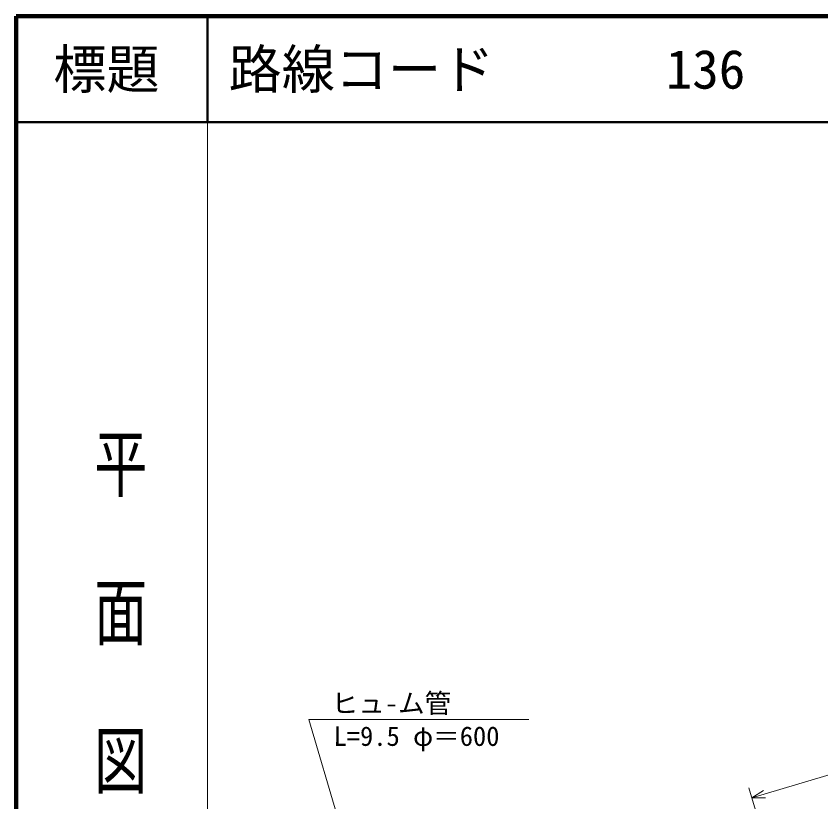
# Model space of a CAD drawing. Units: millimetres, scale not verified. Extents: x 40000 to 680000, y 20000 to 380000.
# Drawn here: x 40000 to 115741, y 306008 to 380000 of the extents above; entities that cross this region are included whole.
import ezdxf
from ezdxf.enums import TextEntityAlignment as Align

# ---------------------------------------------------------------- set-up
doc = ezdxf.new("R2010")
doc.units = ezdxf.units.MM
doc.header["$LTSCALE"] = 1000
for name, color, linetype, lineweight in [('M-STR-HTXT', 7, 'Continuous', 13), ('M-TTL', 2, 'Continuous', 140), ('M-TTL-BAND', 7, 'Continuous', 13), ('M-TTL-LINE', 7, 'Continuous', 50)]:
    doc.layers.add(name, color=color, linetype=linetype, lineweight=lineweight)
doc.layers.add('M-TTL-TXT', color=7, linetype='Continuous')
doc.styles.add('@ＭＳ ゴシック', font='')
doc.styles.add('ＭＳ ゴシック', font='')
doc.styles.get('@ＭＳ ゴシック').set_extended_font_data('@MS Gothic')
doc.styles.get('ＭＳ ゴシック').set_extended_font_data('MS Gothic')

msp = doc.modelspace()

# ---------------------------------------------------------------- linework, layer by layer
at = {"layer": 'M-STR-HTXT'}
for p, q in [((109234, 306377), (164445, 322966)), ((79080, 274911), (67539, 313772)), ((67539, 313772), (88252, 313768)), ((110205, 303144), (108946, 307334)), ((109234, 306377), (110329, 307072)), ((110530, 306402), (109234, 306377))]:
    msp.add_line(p, q, dxfattribs=at)
at = {"layer": 'M-TTL'}
for p, q in [((40000, 380000), (40000, 20000)), ((680000, 380000), (40000, 380000))]:
    msp.add_line(p, q, dxfattribs=at)
at = {"layer": 'M-TTL-BAND'}
msp.add_line((58000, 370000), (58000, 20000), dxfattribs=at)
at = {"layer": 'M-TTL-LINE'}
for p, q in [((58000, 380000), (58000, 370000)), ((40000, 370000), (680000, 370000))]:
    msp.add_line(p, q, dxfattribs=at)

# ---------------------------------------------------------------- texts
at = {"layer": 'M-STR-HTXT', "style": 'ＭＳ ゴシック'}
for s, p in [('ヒュ-ム管 ', (69697, 313834)), ('L=9.5 φ＝600', (69875, 310734))]:
    msp.add_text(s, height=1833, rotation=359.99, dxfattribs=at).set_placement(p, align=Align.BOTTOM_LEFT)
at = {"layer": 'M-TTL-BAND', "style": '@ＭＳ ゴシック', "width": 1.4}
msp.add_text('平  面  図', height=3666, rotation=270, dxfattribs=at).set_placement((49777, 306475), align=Align.MIDDLE_RIGHT)
at = {"layer": 'M-TTL-TXT', "style": 'ＭＳ ゴシック'}
msp.add_text('標題', height=3666, dxfattribs=at).set_placement((48500, 375000), align=Align.MIDDLE_CENTER)
for s, p in [('路線コード', (60000, 375000)), ('136', (101142, 375000))]:
    msp.add_text(s, height=3666, dxfattribs=at).set_placement(p, align=Align.MIDDLE_LEFT)

doc.saveas('drawing.dxf')
